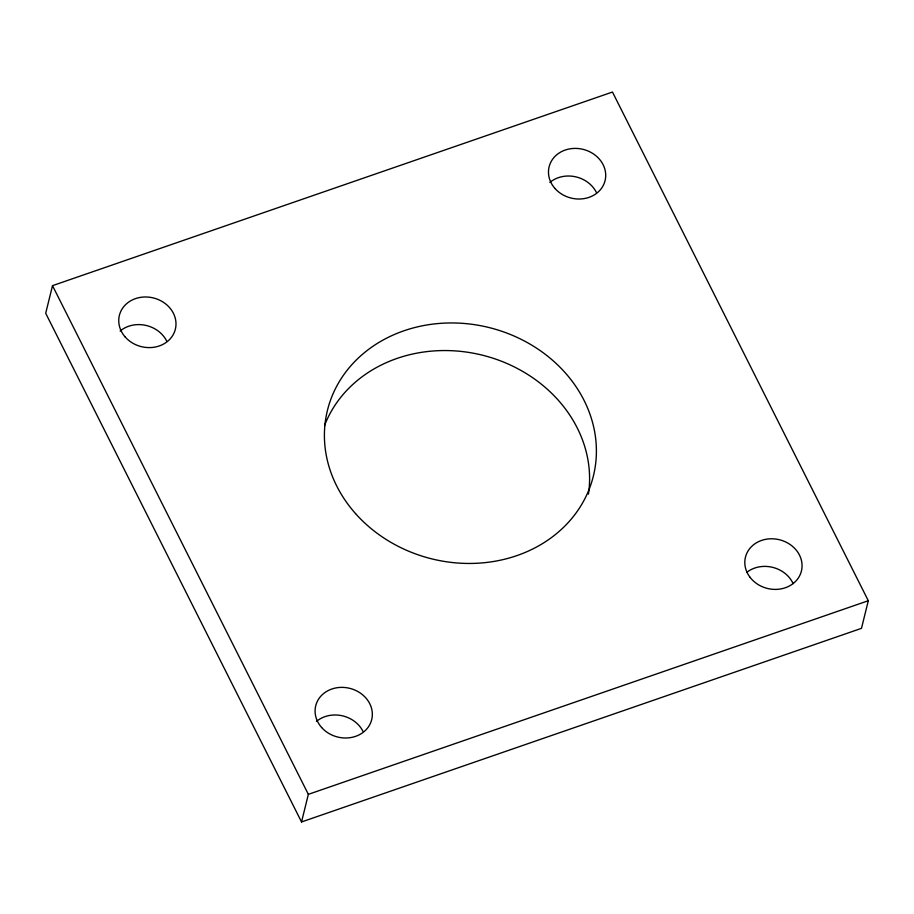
<?xml version="1.0" encoding="UTF-8"?>
<svg xmlns="http://www.w3.org/2000/svg" width="914" height="914" viewBox="0 0 914 914"><rect width="100%" height="100%" fill="white"/><g stroke="black" fill="none" stroke-linecap="round" stroke-linejoin="round"><path stroke-width="1.37" d="M52.509 285.659L45.7 313.274L301.54 821.96L861.491 628.341L868.3 600.726L612.46 92.04L52.509 285.659L308.349 794.346L301.54 821.96M308.349 794.346L868.3 600.726M316.461 721.432A28.837 25.089 13.9 0 1 362.949 731.291M120.122 331.039A28.837 25.089 13.9 0 1 166.599 340.899M549.851 182.457A28.837 25.089 13.9 0 1 596.328 192.306M746.955 572.221A28.837 25.089 13.9 0 1 793.112 583.6M324.55 425.501A136.974 119.163 13.9 0 1 484.066 355.603A136.974 119.163 13.9 0 1 588.445 494.143M321.637 727.51A28.837 25.089 13.9 0 0 370.547 723.043A28.837 25.089 13.9 0 0 338.957 687.499A28.837 25.089 13.9 0 0 321.637 727.51M125.298 337.117A28.837 25.089 13.9 0 0 174.197 332.662A28.837 25.089 13.9 0 0 142.618 297.107A28.837 25.089 13.9 0 0 125.298 337.117M555.015 188.524A28.837 25.089 13.9 0 0 603.926 184.068A28.837 25.089 13.9 0 0 572.347 148.525A28.837 25.089 13.9 0 0 555.015 188.524M749.811 577.008A28.837 25.089 13.9 0 0 799.259 576.494A28.837 25.089 13.9 0 0 771.245 538.78A28.837 25.089 13.9 0 0 749.811 577.008M355.546 513.599A136.974 119.163 13.9 0 0 587.851 492.418A136.974 119.163 13.9 0 0 437.829 323.567A136.974 119.163 13.9 0 0 355.546 513.599"/></g></svg>
